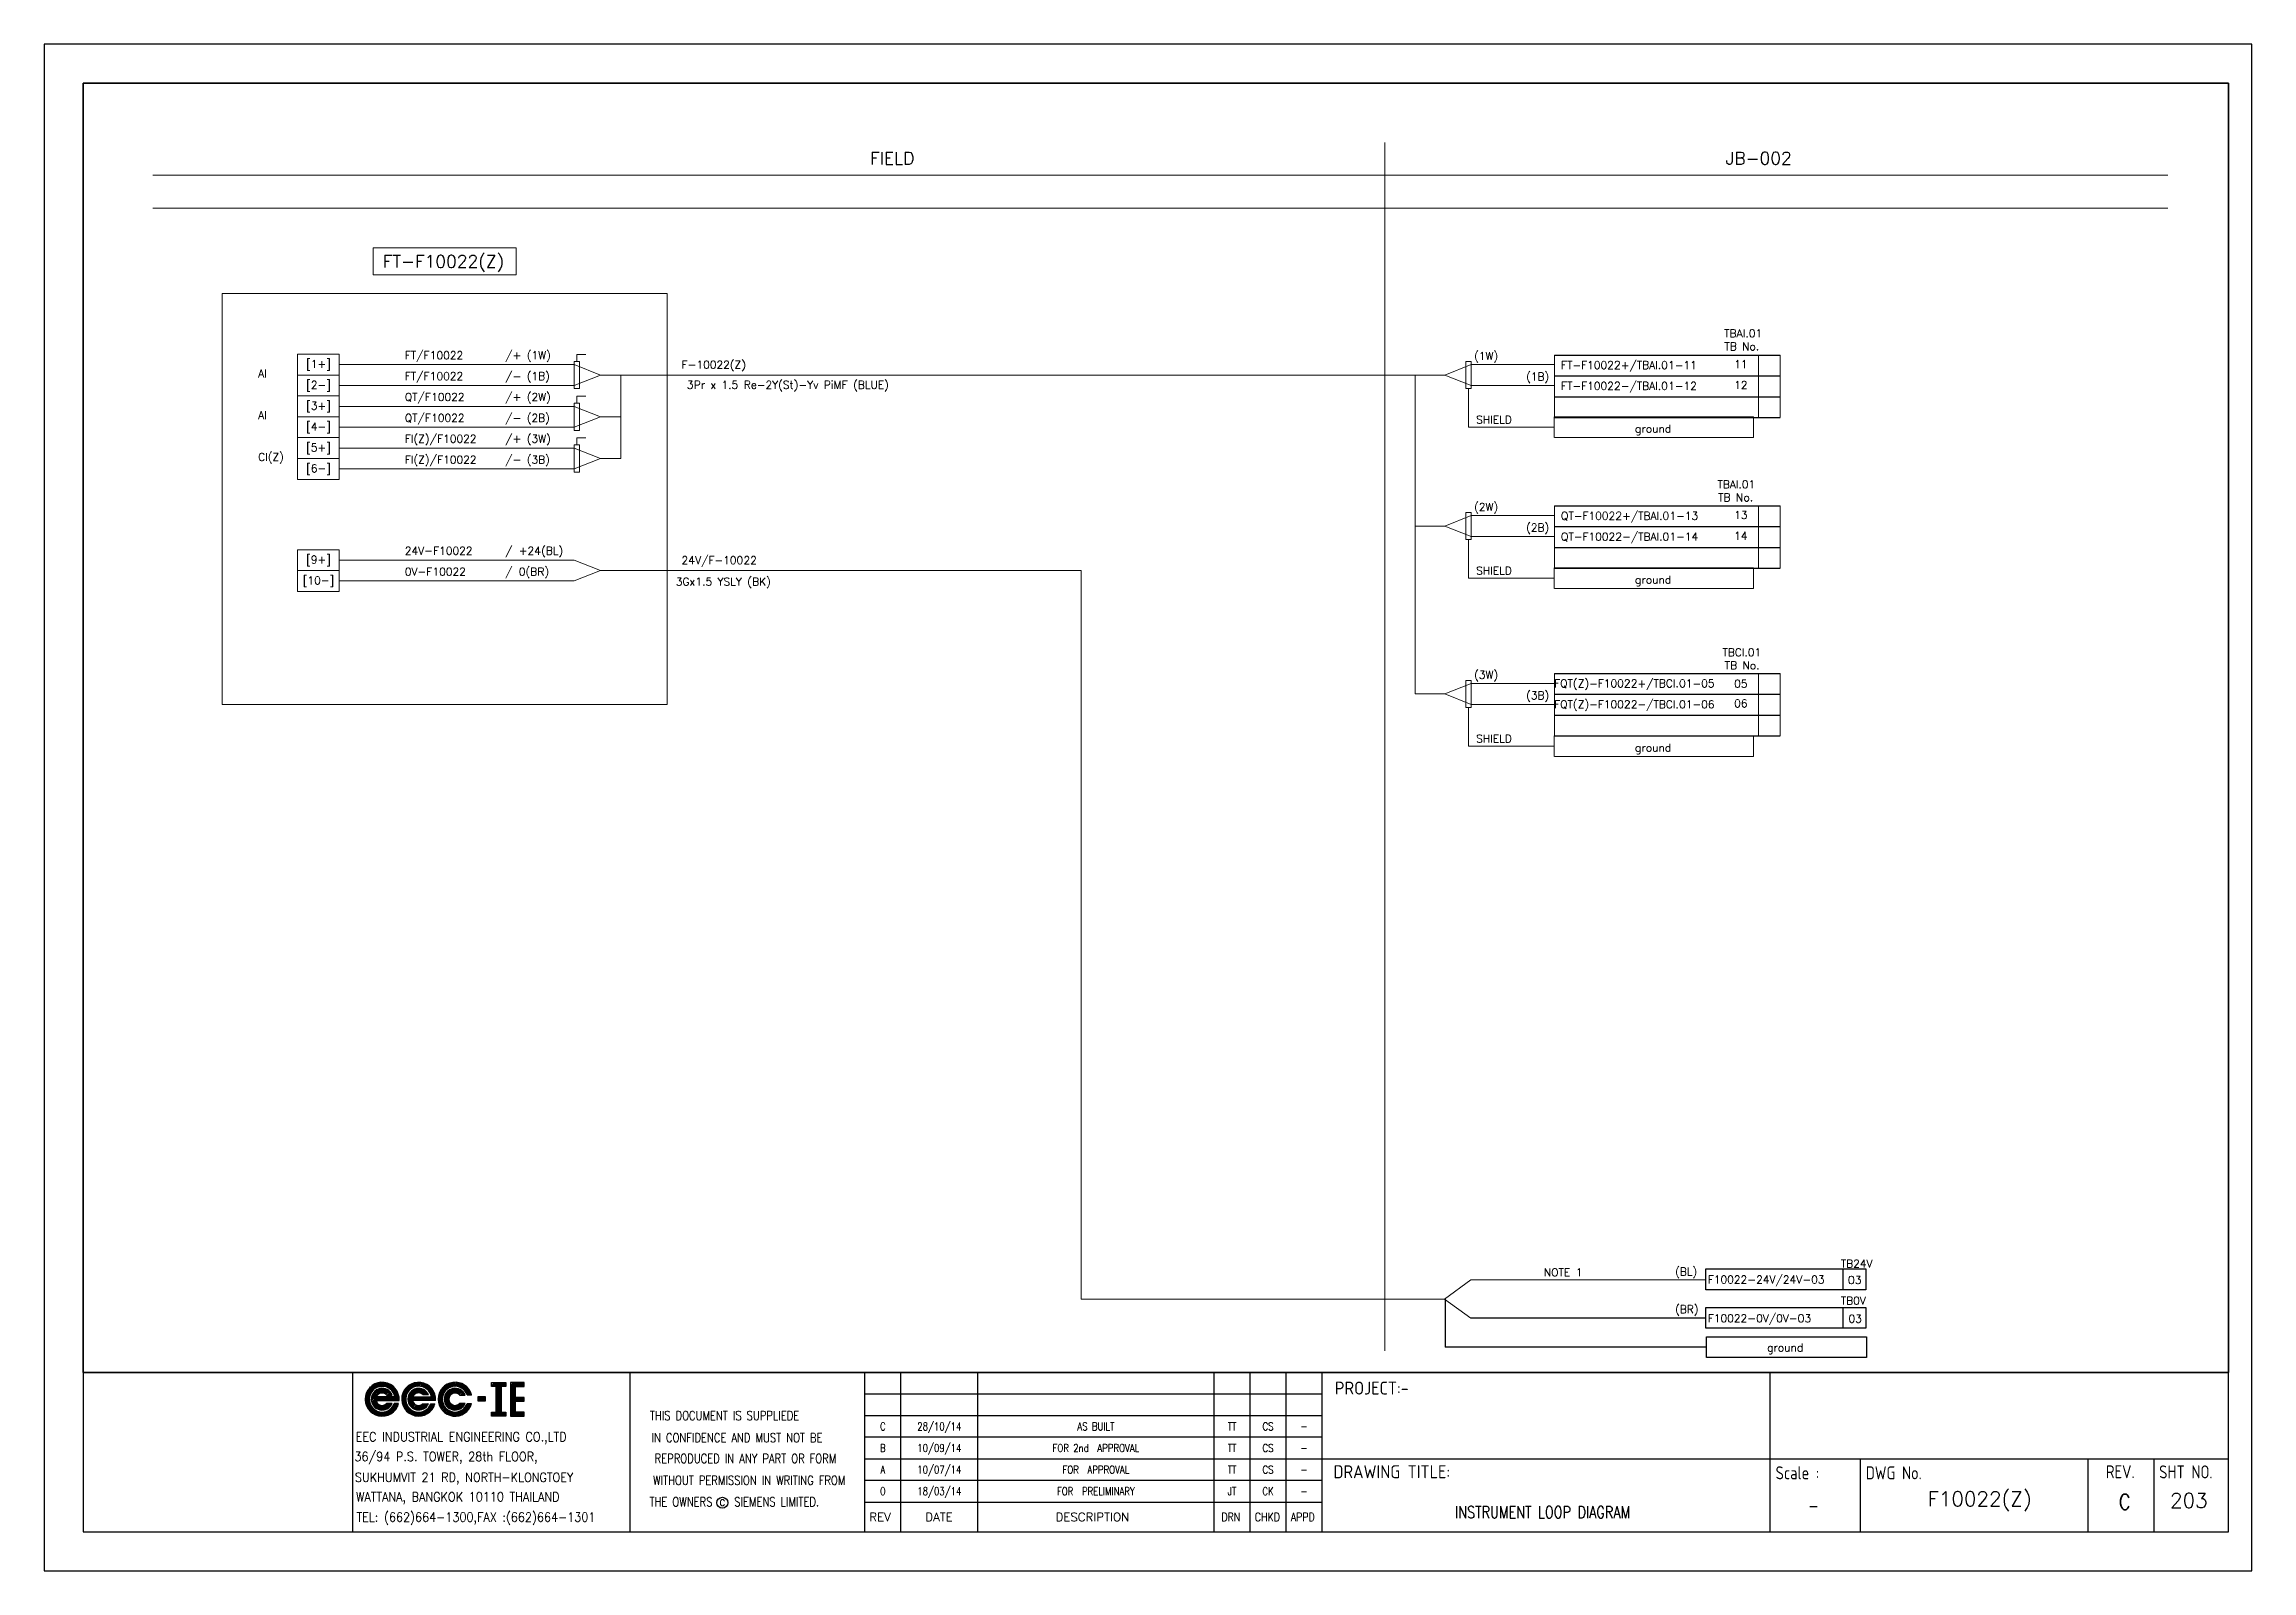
# Model space of a CAD drawing. Header units: millimetres. Extents: x -14942 to 24072, y -50285 to 2207.
# Drawn here: x 1576.1 to 1999.1, y -3573.9 to -3281.4 of the extents above; entities that cross this region are included whole.
import ezdxf
from ezdxf.enums import TextEntityAlignment as Align

# ---------------------------------------------------------------- set-up
doc = ezdxf.new("R2010")
doc.units = ezdxf.units.MM
doc.header["$MEASUREMENT"] = 0
doc.layers.get('0').update_dxf_attribs({"linetype": 'CONTINUOUS'})
for name, color, linetype in [('52049_PAPER A4$0$Frame_A1', 253, 'CONTINUOUS'), ('BORDER', 3, 'CONTINUOUS'), ('INSTRU', 4, 'CONTINUOUS'), ('INSTRUMENT', 1, 'CONTINUOUS'), ('LINE', 3, 'CONTINUOUS'), ('TEXT', 2, 'CONTINUOUS')]:
    doc.layers.add(name, color=color, linetype=linetype)
doc.styles.add('52049_PAPER A4$0$ISO Proportional', font='isocp.shx')
doc.styles.add('52049_PAPER A4$0$ROMANS', font='isocp.shx')
doc.styles.add('52049_PAPER A4$0$Romans-title', font='romans.shx')
doc.styles.add('ROMANS', font='romans')

# ---------------------------------------------------------------- blocks, each defined once
blk = doc.blocks.new('52049_PAPER A4$0$eec-ie')
at = {"layer": '52049_PAPER A4$0$Frame_A1', "color": 0, "lineweight": -3}
for p, q in [((0, 0), (0.87, 0.87)), ((0, -0.08), (0.3, 0.22)), ((0, -0.16), (0.26, 0.1)), ((0, -0.23), (0.24, 0)), ((0.01, 0.09), (0.78, 0.86)), ((0.04, 0.2), (0.68, 0.83)), ((0.09, 0.32), (0.55, 0.78)), ((0.26, 0.57), (0.3, 0.62)), ((0.34, -0.12), (1, 0.53)), ((0.35, -0.04), (0.92, 0.53)), ((0.35, -0.19), (1.07, 0.52)), ((0.36, 0.05), (0.82, 0.51)), ((0.37, -0.26), (0.66, 0.04)), ((0.39, -0.32), (0.74, 0.04)), ((0.4, 0.17), (0.7, 0.47)), ((0.41, -0.37), (0.82, 0.04)), ((1.69, 0.04), (0.64, 0.04)), ((0.65, 0.57), (0.96, 0.88)), ((0.68, -0.17), (0.9, 0.04)), ((0.76, -0.17), (0.98, 0.04)), ((0.77, 0.62), (1.03, 0.88)), ((0.84, -0.17), (1.05, 0.04)), ((0.87, 0.64), (1.1, 0.87)), ((0.87, 0.25), (1.13, 0.51)), ((0.92, -0.17), (1.13, 0.04)), ((0.95, 0.64), (1.17, 0.86)), ((0.96, 0.26), (1.19, 0.49)), ((1, -0.17), (1.21, 0.04)), ((1.03, 0.64), (1.23, 0.84)), ((1.03, 0.25), (1.24, 0.46)), ((1.07, -0.17), (1.29, 0.04)), ((1.09, 0.24), (1.29, 0.44)), ((1.1, 0.63), (1.29, 0.82)), ((1.15, 0.21), (1.34, 0.4)), ((1.15, -0.17), (1.37, 0.04)), ((1.16, 0.62), (1.35, 0.8)), ((1.19, 0.18), (1.38, 0.37)), ((1.22, 0.6), (1.4, 0.78)), ((1.22, 0.15), (1.54, 0.15)), ((1.23, -0.17), (1.44, 0.04)), ((1.25, 0.15), (1.42, 0.33)), ((1.28, 0.57), (1.45, 0.75)), ((1.31, -0.17), (1.52, 0.04)), ((1.32, 0.15), (1.46, 0.29)), ((1.33, 0.55), (1.5, 0.72)), ((1.38, 0.52), (1.54, 0.69)), ((1.39, -0.17), (1.6, 0.04)), ((1.4, 0.15), (1.49, 0.24)), ((1.42, 0.49), (1.59, 0.65)), ((1.46, 0.45), (1.63, 0.62)), ((1.46, -0.17), (1.68, 0.04)), ((1.48, 0.15), (1.52, 0.19)), ((1.5, 0.41), (1.67, 0.58)), ((1.54, 0.37), (1.71, 0.54)), ((1.54, -0.17), (1.9, 0.18)), ((1.57, 0.33), (1.74, 0.49)), ((1.6, 0.28), (1.77, 0.45)), ((1.62, -0.17), (1.91, 0.12)), ((1.63, 0.23), (1.8, 0.4)), ((1.65, 0.17), (1.83, 0.35)), ((1.67, 0.11), (1.86, 0.3)), ((1.69, 0.05), (1.88, 0.24)), ((1.7, -0.17), (1.93, 0.06)), ((2.09, -0.09), (2.37, 0.19)), ((2.1, -0.01), (2.51, 0.41)), ((2.1, -0.17), (2.34, 0.08)), ((2.11, 0.08), (2.88, 0.86)), ((2.13, 0.18), (2.78, 0.83)), ((2.18, 0.31), (2.65, 0.78)), ((2.31, 0.52), (2.45, 0.65)), ((2.44, -0.05), (3.02, 0.52)), ((2.44, -0.13), (3.1, 0.52)), ((2.45, -0.2), (2.78, 0.13)), ((2.46, 0.04), (2.93, 0.51)), ((2.46, -0.26), (2.76, 0.04)), ((2.48, -0.32), (2.84, 0.04)), ((2.49, 0.15), (2.81, 0.47)), ((2.56, 0.45), (2.97, 0.87)), ((2.72, -0.17), (2.92, 0.04)), ((2.73, 0.04), (3.79, 0.04)), ((2.77, 0.59), (3.06, 0.87)), ((2.79, -0.17), (3, 0.04)), ((2.84, 0.19), (3.17, 0.51)), ((2.87, -0.17), (3.08, 0.04)), ((2.89, 0.63), (3.13, 0.87)), ((2.95, -0.17), (3.15, 0.04)), ((2.98, 0.64), (3.2, 0.86)), ((2.98, 0.26), (3.23, 0.5)), ((3.03, -0.17), (3.23, 0.04)), ((3.06, 0.65), (3.27, 0.85)), ((3.07, 0.26), (3.29, 0.48)), ((3.11, -0.17), (3.31, 0.04)), ((3.14, 0.64), (3.33, 0.83)), ((3.14, 0.25), (3.34, 0.46)), ((3.18, -0.17), (3.39, 0.04)), ((3.2, 0.24), (3.39, 0.43)), ((3.21, 0.63), (3.39, 0.81)), ((3.25, 0.21), (3.44, 0.4)), ((3.26, -0.17), (3.47, 0.04)), ((3.27, 0.62), (3.44, 0.79)), ((3.29, 0.18), (3.48, 0.36)), ((3.62, 0.16), (3.31, 0.16)), ((3.33, 0.6), (3.5, 0.77)), ((3.34, -0.17), (3.54, 0.04)), ((3.36, 0.16), (3.52, 0.32)), ((3.38, 0.57), (3.55, 0.74)), ((3.42, -0.17), (3.62, 0.04)), ((3.43, 0.55), (3.59, 0.71)), ((3.43, 0.16), (3.55, 0.28)), ((3.48, 0.52), (3.64, 0.68)), ((3.5, -0.17), (3.7, 0.04)), ((3.51, 0.16), (3.58, 0.23)), ((3.52, 0.48), (3.68, 0.64)), ((3.57, 0.45), (3.72, 0.61)), ((3.57, -0.17), (3.78, 0.04)), ((3.59, 0.16), (3.61, 0.18)), ((3.6, 0.41), (3.76, 0.57)), ((3.64, 0.37), (3.8, 0.53)), ((3.65, -0.17), (3.99, 0.17)), ((3.67, 0.32), (3.83, 0.48)), ((3.7, 0.27), (3.87, 0.44)), ((3.73, 0.22), (3.9, 0.39)), ((3.73, -0.17), (4, 0.11)), ((3.75, 0.17), (3.92, 0.34)), ((3.77, 0.11), (3.95, 0.28)), ((3.79, 0.05), (3.97, 0.23)), ((3.81, -0.17), (4.02, 0.04)), ((4.18, -0.03), (4.57, 0.36)), ((4.18, -0.11), (4.47, 0.18)), ((4.18, -0.18), (4.43, 0.07)), ((4.19, 0.06), (5, 0.86)), ((4.21, 0.16), (4.9, 0.84)), ((4.25, 0.28), (4.78, 0.8)), ((4.34, 0.45), (4.61, 0.71)), ((4.53, -0.15), (5.2, 0.53)), ((4.53, -0.07), (5.13, 0.53)), ((4.54, 0.02), (5.04, 0.52)), ((4.54, -0.22), (4.86, 0.1)), ((4.57, 0.12), (4.93, 0.49)), ((4.69, 0.48), (5.08, 0.87)), ((4.69, 0.32), (4.73, 0.37)), ((4.88, 0.59), (5.16, 0.88)), ((4.96, 0.2), (5.27, 0.52)), ((4.99, 0.63), (5.24, 0.87)), ((5.08, 0.64), (5.31, 0.86)), ((5.09, 0.25), (5.33, 0.5)), ((5.16, 0.64), (5.37, 0.85)), ((5.17, 0.26), (5.39, 0.48)), ((5.24, 0.64), (5.43, 0.83)), ((5.24, 0.25), (5.44, 0.46)), ((5.3, 0.63), (5.49, 0.82)), ((5.3, 0.23), (5.49, 0.43)), ((5.35, 0.2), (5.54, 0.39)), ((5.37, 0.61), (5.55, 0.79)), ((5.39, 0.17), (5.58, 0.36)), ((5.4, 0.15), (5.72, 0.15)), ((5.42, 0.59), (5.6, 0.77)), ((5.46, 0.15), (5.62, 0.32)), ((5.48, 0.57), (5.65, 0.74)), ((5.53, 0.54), (5.7, 0.71)), ((5.53, 0.15), (5.65, 0.27)), ((5.58, 0.51), (5.74, 0.68)), ((5.61, 0.15), (5.68, 0.23)), ((5.62, 0.47), (5.79, 0.64)), ((5.66, 0.44), (5.83, 0.6)), ((5.69, 0.15), (5.71, 0.18)), ((5.7, 0.4), (5.87, 0.56)), ((5.73, 0.36), (5.9, 0.52)), ((5.77, 0.31), (5.94, 0.48)), ((5.8, 0.26), (5.97, 0.43)), ((5.82, 0.21), (6, 0.38)), ((5.85, 0.15), (6.02, 0.33)), ((6.09, 0.15), (5.85, 0.15)), ((5.92, 0.15), (6.05, 0.28)), ((6, 0.15), (6.07, 0.22)), ((6.08, 0.15), (6.09, 0.16)), ((6.9, 0.04), (6.46, 0.04)), ((6.46, 0.04), (6.46, -0.18)), ((6.46, -0.01), (6.51, 0.04)), ((6.46, -0.09), (6.59, 0.04)), ((6.46, -0.17), (6.66, 0.04)), ((6.52, -0.18), (6.74, 0.04)), ((6.6, -0.18), (6.82, 0.04)), ((6.68, -0.18), (6.9, 0.04)), ((6.9, -0.18), (6.9, 0.04)), ((7.23, 0.68), (7.41, 0.86)), ((7.27, 0.64), (7.49, 0.86)), ((7.35, 0.64), (7.57, 0.86)), ((7.43, 0.64), (7.65, 0.86)), ((7.5, 0.64), (7.72, 0.86)), ((7.51, 0.57), (7.8, 0.86)), ((7.51, 0.49), (7.88, 0.86)), ((7.51, 0.41), (7.96, 0.86)), ((7.51, 0.34), (7.78, 0.61)), ((7.51, 0.26), (7.78, 0.53)), ((7.51, 0.18), (7.78, 0.45)), ((7.51, 0.1), (7.78, 0.38)), ((7.51, 0.02), (7.78, 0.3)), ((7.51, -0.05), (7.78, 0.22)), ((7.51, -0.13), (7.78, 0.14)), ((7.51, -0.21), (7.78, 0.07)), ((7.82, 0.64), (8.04, 0.86)), ((7.89, 0.64), (8.06, 0.81)), ((7.97, 0.64), (8.06, 0.73)), ((8.05, 0.64), (8.06, 0.65)), ((8.33, 0.46), (8.74, 0.86)), ((8.33, 0.54), (8.66, 0.86)), ((8.33, 0.38), (8.82, 0.86)), ((8.33, 0.69), (8.5, 0.86)), ((8.33, 0.62), (8.58, 0.86)), ((8.33, 0.3), (8.61, 0.58)), ((8.33, 0.23), (8.61, 0.5)), ((8.33, 0.15), (8.61, 0.42)), ((8.33, 0.07), (8.61, 0.35)), ((8.33, -0.01), (8.61, 0.27)), ((8.33, -0.09), (8.61, 0.19)), ((8.33, -0.16), (8.61, 0.11)), ((8.33, -0.24), (8.61, 0.03)), ((8.33, -0.4), (8.74, 0.01)), ((8.33, -0.32), (8.66, 0.01)), ((8.33, -0.48), (8.82, 0.01)), ((8.67, 0.64), (8.89, 0.86)), ((8.68, -0.21), (8.9, 0.01)), ((8.75, 0.64), (8.97, 0.86)), ((8.75, -0.21), (8.97, 0.01)), ((8.83, 0.64), (9.05, 0.86)), ((8.83, -0.21), (9.05, 0.01)), ((8.91, 0.64), (9.11, 0.84)), ((8.99, 0.64), (9.11, 0.76)), ((9.06, 0.64), (9.11, 0.69)), ((0.02, -0.3), (0.23, -0.08)), ((0.03, -0.36), (0.23, -0.16)), ((0.05, -0.42), (0.24, -0.23)), ((0.07, -0.47), (0.26, -0.29)), ((0.1, -0.53), (0.27, -0.35)), ((0.12, -0.58), (0.3, -0.4)), ((0.15, -0.63), (0.32, -0.46)), ((0.19, -0.67), (0.35, -0.5)), ((0.22, -0.72), (0.39, -0.55)), ((0.26, -0.76), (0.42, -0.59)), ((0.3, -0.8), (0.46, -0.63)), ((0.34, -0.83), (0.5, -0.67)), ((0.38, -0.87), (0.55, -0.7)), ((0.42, -0.9), (0.59, -0.73)), ((0.44, -0.42), (0.64, -0.22)), ((0.47, -0.47), (0.66, -0.27)), ((0.47, -0.93), (0.65, -0.76)), ((0.5, -0.51), (0.69, -0.32)), ((0.52, -0.96), (0.7, -0.78)), ((0.54, -0.55), (0.73, -0.36)), ((0.58, -0.59), (0.78, -0.39)), ((0.58, -0.98), (0.76, -0.8)), ((0.62, -0.17), (1.94, -0.17)), ((0.63, -0.62), (0.83, -0.42)), ((0.63, -1.01), (0.82, -0.82)), ((0.68, -0.65), (0.89, -0.44)), ((0.69, -1.03), (0.89, -0.83)), ((0.73, -0.67), (0.96, -0.45)), ((0.75, -1.04), (0.96, -0.83)), ((0.79, -0.69), (1.04, -0.44)), ((0.82, -1.05), (1.04, -0.83)), ((0.85, -0.71), (1.19, -0.37)), ((0.89, -1.06), (1.14, -0.81)), ((0.92, -0.72), (1.29, -0.34)), ((0.96, -1.07), (1.25, -0.77)), ((1, -0.72), (1.37, -0.34)), ((1.04, -1.06), (1.76, -0.34)), ((1.09, -0.71), (1.45, -0.34)), ((1.13, -1.05), (1.84, -0.34)), ((1.2, -0.67), (1.53, -0.34)), ((1.54, -0.34), (1.22, -0.34)), ((1.23, -1.03), (1.9, -0.36)), ((1.35, -0.99), (1.86, -0.48)), ((1.53, -0.88), (1.76, -0.66)), ((1.65, -0.38), (1.68, -0.34)), ((1.91, -0.34), (1.66, -0.34)), ((1.78, -0.17), (1.94, -0.01)), ((1.85, -0.17), (1.94, -0.09)), ((1.93, -0.17), (1.94, -0.17)), ((2.1, -0.24), (2.32, -0.02)), ((2.11, -0.3), (2.32, -0.1)), ((2.13, -0.36), (2.32, -0.17)), ((2.15, -0.42), (2.33, -0.24)), ((2.17, -0.48), (2.35, -0.3)), ((2.2, -0.53), (2.37, -0.36)), ((2.22, -0.58), (2.39, -0.42)), ((2.25, -0.63), (2.42, -0.47)), ((2.29, -0.68), (2.45, -0.51)), ((2.32, -0.72), (2.48, -0.56)), ((2.36, -0.76), (2.52, -0.6)), ((2.4, -0.8), (2.56, -0.64)), ((2.44, -0.84), (2.6, -0.68)), ((2.48, -0.87), (2.64, -0.71)), ((2.51, -0.38), (2.71, -0.17)), ((2.53, -0.9), (2.69, -0.74)), ((2.54, -0.43), (2.73, -0.23)), ((2.57, -0.47), (2.76, -0.28)), ((2.58, -0.93), (2.74, -0.77)), ((2.6, -0.51), (2.79, -0.33)), ((2.63, -0.96), (2.8, -0.79)), ((2.64, -0.55), (2.83, -0.37)), ((2.68, -0.98), (2.86, -0.81)), ((2.69, -0.59), (2.87, -0.4)), ((4.02, -0.17), (2.71, -0.17)), ((2.73, -0.62), (2.93, -0.43)), ((2.74, -1.01), (2.92, -0.82)), ((2.78, -0.65), (2.99, -0.44)), ((2.8, -1.02), (2.99, -0.83)), ((2.84, -0.67), (3.06, -0.45)), ((2.86, -1.04), (3.06, -0.84)), ((2.9, -0.69), (3.14, -0.44)), ((2.92, -1.05), (3.14, -0.83)), ((2.96, -0.7), (3.32, -0.35)), ((2.99, -1.06), (3.24, -0.81)), ((3.03, -0.71), (3.39, -0.35)), ((3.07, -1.06), (3.36, -0.77)), ((3.11, -0.71), (3.47, -0.35)), ((3.15, -1.06), (3.86, -0.35)), ((3.2, -0.7), (3.55, -0.35)), ((3.24, -1.04), (3.94, -0.35)), ((3.31, -0.35), (3.62, -0.35)), ((3.32, -0.65), (3.62, -0.36)), ((3.35, -1.02), (3.98, -0.38)), ((3.48, -0.97), (3.93, -0.51)), ((3.74, -0.39), (3.78, -0.35)), ((3.76, -0.35), (3.99, -0.35)), ((3.89, -0.17), (4.02, -0.03)), ((3.96, -0.17), (4.03, -0.11)), ((4.19, -0.25), (4.42, -0.03)), ((4.21, -0.32), (4.41, -0.11)), ((4.22, -0.38), (4.42, -0.18)), ((4.24, -0.44), (4.43, -0.25)), ((4.26, -0.49), (4.45, -0.31)), ((4.29, -0.54), (4.47, -0.37)), ((4.32, -0.59), (4.49, -0.42)), ((4.35, -0.64), (4.52, -0.47)), ((4.38, -0.69), (4.55, -0.52)), ((4.42, -0.73), (4.58, -0.56)), ((4.45, -0.77), (4.62, -0.6)), ((4.49, -0.81), (4.66, -0.64)), ((4.53, -0.84), (4.7, -0.68)), ((4.56, -0.28), (4.8, -0.03)), ((4.58, -0.33), (4.8, -0.11)), ((4.58, -0.88), (4.75, -0.71)), ((4.6, -0.39), (4.81, -0.18)), ((4.62, -0.91), (4.8, -0.74)), ((4.63, -0.44), (4.83, -0.24)), ((4.66, -0.48), (4.86, -0.29)), ((4.67, -0.94), (4.85, -0.77)), ((4.7, -0.52), (4.89, -0.33)), ((4.72, -0.97), (4.9, -0.79)), ((4.74, -0.56), (4.93, -0.37)), ((4.78, -0.6), (4.98, -0.4)), ((4.78, -0.99), (4.96, -0.81)), ((4.83, -0.63), (5.03, -0.43)), ((4.83, -1.01), (5.03, -0.82)), ((4.88, -0.66), (5.09, -0.44)), ((4.89, -1.03), (5.1, -0.83)), ((4.93, -0.68), (5.17, -0.45)), ((4.96, -1.05), (5.17, -0.83)), ((4.99, -0.7), (5.26, -0.43)), ((5.02, -1.06), (5.26, -0.82)), ((5.06, -0.71), (5.43, -0.34)), ((5.09, -1.06), (5.36, -0.8)), ((5.13, -0.72), (5.5, -0.34)), ((5.17, -1.07), (5.49, -0.75)), ((5.21, -0.71), (5.58, -0.34)), ((5.25, -1.06), (5.97, -0.34)), ((5.3, -0.7), (5.66, -0.34)), ((5.35, -1.05), (6.05, -0.34)), ((5.72, -0.34), (5.4, -0.34)), ((5.43, -0.65), (5.71, -0.37)), ((5.45, -1.02), (6.07, -0.4)), ((5.58, -0.96), (6.02, -0.53)), ((5.81, -0.43), (5.89, -0.34)), ((5.85, -0.34), (6.09, -0.34)), ((6.46, -0.18), (6.9, -0.18)), ((6.75, -0.18), (6.9, -0.04)), ((6.83, -0.18), (6.9, -0.12)), ((7.23, -0.95), (7.34, -0.84)), ((7.23, -0.88), (7.26, -0.84)), ((7.23, -1.03), (7.42, -0.84)), ((7.28, -1.07), (7.5, -0.84)), ((7.35, -1.07), (7.78, -0.64)), ((7.43, -1.07), (7.78, -0.71)), ((7.51, -0.29), (7.78, -0.01)), ((7.51, -0.37), (7.78, -0.09)), ((7.51, -0.44), (7.78, -0.17)), ((7.51, -0.52), (7.78, -0.25)), ((7.51, -0.6), (7.78, -0.32)), ((7.51, -0.68), (7.78, -0.4)), ((7.51, -0.76), (7.78, -0.48)), ((7.51, -0.83), (7.78, -0.56)), ((7.51, -1.07), (7.78, -0.79)), ((7.59, -1.07), (7.81, -0.84)), ((7.67, -1.07), (7.89, -0.84)), ((7.74, -1.07), (7.96, -0.84)), ((7.82, -1.07), (8.04, -0.84)), ((7.9, -1.07), (8.06, -0.91)), ((7.98, -1.07), (8.06, -0.98)), ((8.06, -1.07), (8.06, -1.06)), ((8.33, -0.55), (8.61, -0.28)), ((8.33, -0.63), (8.61, -0.36)), ((8.33, -0.71), (8.61, -0.43)), ((8.33, -0.79), (8.61, -0.51)), ((8.33, -0.86), (8.61, -0.59)), ((8.33, -0.94), (8.61, -0.67)), ((8.33, -1.02), (8.61, -0.75)), ((8.37, -1.07), (8.61, -0.82)), ((8.45, -1.07), (8.67, -0.84)), ((8.52, -1.07), (8.74, -0.84)), ((8.6, -1.07), (8.82, -0.84)), ((8.68, -1.07), (8.9, -0.84)), ((8.76, -1.07), (8.98, -0.84)), ((8.84, -1.07), (9.06, -0.84)), ((8.91, -0.21), (9.11, -0.02)), ((8.91, -1.07), (9.11, -0.87)), ((8.99, -0.21), (9.11, -0.09)), ((8.99, -1.07), (9.11, -0.95)), ((9.07, -0.21), (9.11, -0.17)), ((9.07, -1.07), (9.11, -1.03))]:
    blk.add_line(p, q, dxfattribs=at)
for points in [[(7.23, 0.86), (8.06, 0.86), (8.06, 0.64), (7.78, 0.64), (7.78, -0.84), (8.06, -0.84), (8.06, -1.07), (7.23, -1.07), (7.23, -0.84), (7.51, -0.84), (7.51, 0.64), (7.23, 0.64)], [(8.61, 0.01), (8.61, 0.64), (9.11, 0.64), (9.11, 0.86), (8.33, 0.86), (8.33, -1.07), (9.11, -1.07), (9.11, -0.84), (8.61, -0.84), (8.61, -0.21), (9.11, -0.21), (9.11, 0.01)]]:
    blk.add_lwpolyline(points, close=True, dxfattribs=at)
for centre, radius, start, end in [((0.97, -0.09), 0.972, 355.3439, 345.1466), ((0.97, -0.09), 0.737, 10.5243, 340.256), ((0.97, -0.09), 0.623, 23.5697, 336.4303), ((0.97, -0.09), 0.354, 44.7876, 157.6107), ((3.06, -0.09), 0.967, 355.6074, 344.7747), ((3.06, -0.09), 0.742, 10.0766, 339.9937), ((3.06, -0.09), 0.618, 24.2545, 335.7455), ((3.06, -0.09), 0.358, 45.1096, 158.7579), ((5.15, -0.09), 0.972, 14.8534, 345.1466), ((5.15, -0.09), 0.737, 19.744, 340.256), ((5.15, -0.09), 0.623, 23.5697, 336.4303), ((5.15, -0.09), 0.354, 44.7876, 315.2124), ((0.97, -0.09), 0.354, 192.8901, 315.2124), ((3.06, -0.09), 0.358, 191.9242, 314.8904)]:
    blk.add_arc(centre, radius, start, end, dxfattribs=at)
blk = doc.blocks.new('52049_PAPER A4$0$eec logo')
at = {"color": 7, "xscale": 2.786697286423482, "yscale": 2.786697286423482, "zscale": 2.786697286423482}
blk.add_blockref('52049_PAPER A4$0$eec-ie', (50.01, 25.95), dxfattribs=at)
blk = doc.blocks.new('A$C089E5181')
at = {"color": 3}
for p, q in [((-415.5, 38.01), (-4.5, 38.01)), ((-363.94, 38.01), (-363.94, 7.5)), ((-310.77, 38.01), (-310.77, 7.5)), ((-265.75, 7.5), (-265.75, 38.01)), ((-258.85, 7.5), (-258.85, 38.01)), ((-244.11, 7.5), (-244.11, 38.01)), ((-198.84, 7.5), (-198.84, 38.01)), ((-191.95, 7.5), (-191.95, 38.01)), ((-185.05, 7.5), (-185.05, 38.01)), ((-178.16, 38.01), (-178.16, 7.5)), ((-92.38, 38.01), (-92.38, 7.5)), ((-178.16, 21.46), (-4.5, 21.46)), ((-75.06, 21.46), (-75.06, 7.5)), ((-31.4, 21.46), (-31.4, 7.5)), ((-18.75, 21.46), (-18.75, 7.5)), ((-265.75, 13.19), (-178.16, 13.19))]:
    blk.add_line(p, q, dxfattribs=at)
at = {"color": 1}
for p, q in [((-178.16, 33.87), (-265.75, 33.87)), ((-265.75, 29.74), (-178.16, 29.74)), ((-178.16, 25.6), (-265.75, 25.6)), ((-265.75, 21.46), (-178.16, 21.46)), ((-178.16, 17.33), (-265.75, 17.33))]:
    blk.add_line(p, q, dxfattribs=at)
at = {"color": 7}
for p, q in [((-4.5, 38.01), (-96.38, 38.01)), ((-92.38, 38.01), (-92.38, 19.85))]:
    blk.add_line(p, q, dxfattribs=at)
blk.add_lwpolyline([(0, 0), (0, 292.5), (-423, 292.5), (-423, 0)], close=True, dxfattribs=at)
blk.add_lwpolyline([(-415.5, 285), (-4.5, 285), (-4.5, 38.01), (-415.5, 38.01)], close=True)
at = {"color": 3}
blk.add_lwpolyline([(-4.5, 7.5), (-4.5, 285), (-415.5, 285), (-415.5, 7.5)], close=True, dxfattribs=at)
at = {"color": 2}
blk.add_circle((-293.05, 13.05), 1.05, dxfattribs=at)
at = {"color": 3, "xscale": 1.200000000000001, "yscale": 1.200000000000001, "zscale": 1.200000000000001}
blk.add_blockref('52049_PAPER A4$0$eec logo', (-421.49, 2.05), dxfattribs=at)
at = {"color": 2, "style": '52049_PAPER A4$0$ISO Proportional'}
for s, height, p in [('PROJECT:-', 2.482, (-168.61, 35.02)), ('DRAWING TITLE:', 2.4821, (-164.78, 18.99))]:
    blk.add_text(s, height=height, dxfattribs=at).set_placement(p, align=Align.MIDDLE_CENTER)
at = {"color": 2, "style": '52049_PAPER A4$0$Romans-title', "width": 0.8}
for s, p in [('THIS DOCUMENT IS SUPPLIEDE', (-292.63, 29.75)), ('IN CONFIDENCE AND MUST NOT BE', (-290.24, 25.51)), (' REPRODUCED IN ANY PART OR FORM', (-289.1, 21.53)), (' WITHOUT PERMISSION IN WRITING FROM ', (-287.9, 17.35)), ('THE OWNERS   SIEMENS LIMITED. ', (-290.28, 13.22))]:
    blk.add_text(s, height=1.75, dxfattribs=at).set_placement(p, align=Align.MIDDLE)
at = {"color": 2, "style": '52049_PAPER A4$0$Romans-title'}
for s, height, width, p in [('EEC INDUSTRIAL ENGINEERING CO.,LTD', 1.75, 0.9, (-363.31, 24.81)), ('36/94 P.S. TOWER, 28th FLOOR,', 1.75, 0.9, (-363.55, 21.03, -1.75)), ('SUKHUMVIT 21 RD, NORTH-KLONGTOEY', 1.75, 0.9, (-363.45, 17.05, -1.75)), ('WATTANA, BANGKOK 10110 THAILAND ', 1.75, 0.9, (-363.25, 13.31, -1.75)), ('TEL: (662)664-1300,FAX :(662)664-1301', 1.75, 0.9, (-363.14, 9.42, -1.75)), ('DRN', 1.655, 0.8, (-197.44, 9.49)), ('CHKD', 1.655, 0.8, (-191.03, 9.49)), ('APPD', 1.655, 0.8, (-184.14, 9.49))]:
    blk.add_text(s, height=height, dxfattribs=dict(at, width=width)).set_placement(p)
at = {"color": 2}
for s, height, style, width, p in [('C', 1.5, '52049_PAPER A4$0$Romans-title', 0.8, (-262.3, 27.67)), ('28/10/14', 1.5, '52049_PAPER A4$0$Romans-title', 0.8, (-251.48, 27.67)), ('AS BUILT', 1.5, '52049_PAPER A4$0$Romans-title', 0.8, (-221.48, 27.67)), ('TT', 1.5, '52049_PAPER A4$0$Romans-title', 0.8, (-195.39, 27.67)), ('CS', 1.5, '52049_PAPER A4$0$Romans-title', 0.8, (-188.5, 27.67)), ('-', 1.5, '52049_PAPER A4$0$Romans-title', 0.8, (-181.6, 27.67)), ('B', 1.5, '52049_PAPER A4$0$Romans-title', 0.8, (-262.3, 23.53)), ('10/09/14', 1.5, '52049_PAPER A4$0$Romans-title', 0.8, (-251.48, 23.53)), ('FOR 2nd  APPROVAL', 1.5, '52049_PAPER A4$0$Romans-title', 0.8, (-221.48, 23.53)), ('TT', 1.5, '52049_PAPER A4$0$Romans-title', 0.8, (-195.39, 23.53)), ('CS', 1.5, '52049_PAPER A4$0$Romans-title', 0.8, (-188.5, 23.53)), ('-', 1.5, '52049_PAPER A4$0$Romans-title', 0.8, (-181.6, 23.53)), ('A', 1.5, '52049_PAPER A4$0$Romans-title', 0.8, (-262.3, 19.39)), ('10/07/14', 1.5, '52049_PAPER A4$0$Romans-title', 0.8, (-251.48, 19.39)), ('FOR  APPROVAL', 1.5, '52049_PAPER A4$0$Romans-title', 0.8, (-221.48, 19.39)), ('TT', 1.5, '52049_PAPER A4$0$Romans-title', 0.8, (-195.39, 19.39)), ('CS', 1.5, '52049_PAPER A4$0$Romans-title', 0.8, (-188.5, 19.39)), ('-', 1.5, '52049_PAPER A4$0$Romans-title', 0.8, (-181.6, 19.39)), ('Scale :', 2.482, '52049_PAPER A4$0$ROMANS', 0.9, (-87.06, 18.78)), ('DWG No.', 2.482, '52049_PAPER A4$0$ROMANS', 0.9, (-68.61, 18.78)), ('REV.', 2.482, '52049_PAPER A4$0$ROMANS', 0.9, (-25.21, 18.99)), ('SHT NO.', 2.482, '52049_PAPER A4$0$ROMANS', 0.9, (-12.64, 18.96)), ('0', 1.5, '52049_PAPER A4$0$Romans-title', 0.8, (-262.3, 15.26)), ('18/03/14', 1.5, '52049_PAPER A4$0$Romans-title', 0.8, (-251.48, 15.26)), ('FOR  PRELIMINARY', 1.5, '52049_PAPER A4$0$Romans-title', 0.8, (-221.48, 15.26)), ('JT', 1.5, '52049_PAPER A4$0$Romans-title', 0.8, (-195.39, 15.26)), ('CK', 1.5, '52049_PAPER A4$0$Romans-title', 0.8, (-188.5, 15.26)), ('-', 1.5, '52049_PAPER A4$0$Romans-title', 0.8, (-181.6, 15.26)), ('C', 3, '52049_PAPER A4$0$Romans-title', 0.8, (-24.36, 13.21)), ('-', 2.25, '52049_PAPER A4$0$Romans-title', 0.8, (-84, 12.48))]:
    blk.add_text(s, height=height, dxfattribs=dict(at, style=style, width=width)).set_placement(p, align=Align.MIDDLE_CENTER)
at = {"color": 2, "style": '52049_PAPER A4$0$Romans-title'}
blk.add_text('C', height=1.19, dxfattribs=at).set_placement((-293.05, 13.05), align=Align.MIDDLE)
for s, height, p in [('REV', 1.655, (-264.9, 9.49)), ('DATE', 1.655, (-254.17, 9.49)), ('DESCRIPTION', 1.6548, (-229.2, 9.49))]:
    blk.add_text(s, height=height, dxfattribs=at).set_placement(p)
at = {"layer": 'TEXT', "style": 'ROMANS', "width": 0.8}
blk.add_text('INSTRUMENT LOOP DIAGRAM ', height=2.25, dxfattribs=at).set_placement((-135.27, 11.24), align=Align.MIDDLE_CENTER)
blk = doc.blocks.new('Box')
at = {"layer": 'INSTRU', "color": 7, "lineweight": 13}
for p, q in [((660.48, -1853.29), (660.48, -1865.26)), ((699.59, -1853.29), (699.59, -1865.26)), ((703.72, -1853.29), (703.72, -1865.26))]:
    blk.add_line(p, q, dxfattribs=at)
at = {"layer": 'INSTRUMENT', "color": 7}
for p, q in [((660.48, -1853.29), (703.72, -1853.29)), ((660.48, -1857.28), (703.72, -1857.28)), ((660.48, -1861.27), (703.72, -1861.27)), ((660.48, -1865.26), (703.72, -1865.26))]:
    blk.add_line(p, q, dxfattribs=at)
blk = doc.blocks.new('AA')
at = {"layer": 'INSTRU', "color": 7, "lineweight": 13}
for p, q in [((660.4, -1836.06), (674.52, -1836.06)), ((660.4, -1836.06), (660.4, -1840.06)), ((667.71, -1836.06), (698.6, -1836.06)), ((698.6, -1836.06), (698.6, -1840.06)), ((660.41, -1840.06), (698.6, -1840.06))]:
    blk.add_line(p, q, dxfattribs=at)
at = {"layer": 'TEXT', "color": 7, "lineweight": 13, "style": 'ROMANS'}
blk.add_text('ground', height=1.5, dxfattribs=at).set_placement((675.86, -1839.1))
blk = doc.blocks.new('OO')
at = {"layer": 'INSTRUMENT', "color": 7}
blk.add_line((715.86, -2010.2), (715.86, -2014.19), dxfattribs=at)
blk.add_lwpolyline([(689.59, -2010.2), (720.26, -2010.2), (720.26, -2014.19), (689.59, -2014.19)], close=True, dxfattribs=at)
blk = doc.blocks.new('444')
at = {"layer": 'INSTRUMENT', "color": 7}
blk.add_lwpolyline([(850.71, -1511.74), (881.38, -1511.74), (881.38, -1515.73), (850.71, -1515.73)], close=True, dxfattribs=at)
at = {"layer": 'TEXT', "color": 7, "lineweight": 13, "style": 'ROMANS'}
blk.add_text('ground', height=1.5, dxfattribs=at).set_placement((862.34, -1514.57))

msp = doc.modelspace()

# ---------------------------------------------------------------- linework, layer by layer
at = {"layer": 'BORDER', "color": 7, "lineweight": 13, "ltscale": 2.5}
msp.add_line((1832.99, -3300.25), (1832.99, -3531.79), dxfattribs=at)
at = {"layer": 'BORDER', "color": 7, "lineweight": 13}
for p, q in [((1596.96, -3306.55), (1982.99, -3306.55)), ((1596.96, -3312.85), (1982.99, -3312.85))]:
    msp.add_line(p, q, dxfattribs=at)
at = {"layer": 'INSTRU', "color": 7, "lineweight": 13}
for p, q in [((1624.66, -3340.81), (1632.66, -3340.81)), ((1624.66, -3340.81), (1624.66, -3344.81)), ((1632.66, -3340.81), (1632.66, -3344.81)), ((1624.66, -3344.81), (1632.66, -3344.81)), ((1624.66, -3344.81), (1624.66, -3348.81)), ((1632.66, -3344.81), (1632.66, -3348.81)), ((1624.66, -3348.81), (1632.66, -3348.81)), ((1624.66, -3348.81), (1624.66, -3352.81)), ((1624.66, -3348.81), (1632.66, -3348.81)), ((1632.66, -3348.81), (1632.66, -3352.81)), ((1624.66, -3352.81), (1632.66, -3352.81)), ((1624.66, -3352.81), (1624.66, -3356.81)), ((1632.66, -3352.81), (1632.66, -3356.81)), ((1624.66, -3356.81), (1632.66, -3356.81)), ((1624.66, -3356.81), (1624.66, -3360.81)), ((1624.66, -3356.81), (1632.66, -3356.81)), ((1624.66, -3356.81), (1632.66, -3356.81)), ((1632.66, -3356.81), (1632.66, -3360.81)), ((1624.66, -3360.81), (1632.66, -3360.81)), ((1624.66, -3360.81), (1624.66, -3364.81)), ((1632.66, -3360.81), (1632.66, -3364.81)), ((1624.66, -3364.81), (1632.66, -3364.81)), ((1624.66, -3378.27), (1632.66, -3378.27)), ((1624.66, -3378.27), (1632.66, -3378.27)), ((1624.66, -3378.27), (1632.66, -3378.27)), ((1624.66, -3378.27), (1624.66, -3382.27)), ((1632.66, -3378.27), (1632.66, -3382.27)), ((1624.66, -3382.27), (1624.66, -3386.27)), ((1624.66, -3382.27), (1632.66, -3382.27)), ((1632.66, -3382.27), (1632.66, -3386.27)), ((1624.66, -3386.27), (1632.66, -3386.27))]:
    msp.add_line(p, q, dxfattribs=at)
at = {"layer": 'INSTRUMENT', "color": 7}
for p, q in [((1844.54, -3521.85), (1844.54, -3531.05)), ((1894.5, -3525.48), (1849.48, -3525.48)), ((1894.61, -3531.05), (1844.54, -3531.05))]:
    msp.add_line(p, q, dxfattribs=at)
at = {"layer": 'LINE', "color": 7, "lineweight": 13}
for p, q in [((1639.14, -3320.41), (1666.54, -3320.41)), ((1639.14, -3320.41), (1639.14, -3325.62)), ((1666.54, -3320.41), (1666.54, -3325.62)), ((1639.14, -3325.62), (1666.54, -3325.62)), ((1678.18, -3340.87), (1679.89, -3340.87)), ((1632.66, -3342.81), (1677.68, -3342.81)), ((1677.68, -3342.21), (1677.68, -3347.41)), ((1677.68, -3342.21), (1678.68, -3342.21)), ((1682.68, -3344.81), (1677.68, -3342.81)), ((1677.68, -3346.81), (1682.68, -3344.81)), ((1678.68, -3342.21), (1678.68, -3347.41)), ((1682.68, -3344.81), (1844.51, -3344.81)), ((1686.58, -3352.81), (1686.58, -3344.81)), ((1838.8, -3405.92), (1838.8, -3344.81)), ((1844.51, -3344.81), (1849.51, -3342.81)), ((1844.51, -3344.81), (1849.51, -3346.81)), ((1849.51, -3342.21), (1848.51, -3342.21)), ((1848.51, -3342.21), (1848.51, -3347.41)), ((1849.51, -3342.21), (1849.51, -3347.41)), ((1865.45, -3342.81), (1849.51, -3342.81)), ((1632.66, -3346.81), (1677.68, -3346.81)), ((1677.68, -3347.41), (1678.68, -3347.41)), ((1678.18, -3348.87), (1679.89, -3348.87)), ((1849.51, -3347.41), (1848.51, -3347.41)), ((1849.01, -3347.41), (1849.01, -3354.81)), ((1865.45, -3346.81), (1849.51, -3346.81)), ((1632.66, -3350.81), (1677.68, -3350.81)), ((1677.68, -3350.21), (1677.68, -3355.41)), ((1677.68, -3350.21), (1678.68, -3350.21)), ((1682.68, -3352.81), (1677.68, -3350.81)), ((1677.68, -3354.81), (1682.68, -3352.81)), ((1678.68, -3350.21), (1678.68, -3355.41)), ((1682.68, -3352.81), (1686.58, -3352.81)), ((1686.58, -3360.81), (1686.58, -3352.81)), ((1632.66, -3354.81), (1677.68, -3354.81)), ((1677.68, -3355.41), (1678.68, -3355.41)), ((1677.68, -3358.21), (1677.68, -3363.41)), ((1677.68, -3358.21), (1678.68, -3358.21)), ((1678.18, -3356.87), (1679.89, -3356.87)), ((1678.68, -3358.21), (1678.68, -3363.41)), ((1865.45, -3354.81), (1849.01, -3354.81)), ((1632.66, -3358.81), (1677.68, -3358.81)), ((1632.66, -3362.81), (1677.68, -3362.81)), ((1682.68, -3360.81), (1677.68, -3358.81)), ((1677.68, -3362.81), (1682.68, -3360.81)), ((1682.68, -3360.81), (1686.58, -3360.81)), ((1677.68, -3363.41), (1678.68, -3363.41)), ((1849.51, -3371.14), (1848.51, -3371.14)), ((1848.51, -3371.14), (1848.51, -3376.34)), ((1849.51, -3371.14), (1849.51, -3376.34)), ((1844.51, -3373.74), (1838.8, -3373.74)), ((1844.51, -3373.74), (1849.51, -3371.74)), ((1844.51, -3373.74), (1849.51, -3375.74)), ((1865.45, -3371.74), (1849.51, -3371.74)), ((1849.51, -3376.34), (1848.51, -3376.34)), ((1849.01, -3376.34), (1849.01, -3383.74)), ((1865.45, -3375.74), (1849.51, -3375.74)), ((1632.66, -3380.27), (1677.68, -3380.27)), ((1682.68, -3382.27), (1677.68, -3380.27)), ((1677.68, -3384.27), (1682.68, -3382.27)), ((1682.68, -3382.27), (1774.77, -3382.27)), ((1865.45, -3383.74), (1849.01, -3383.74)), ((1632.66, -3384.27), (1677.68, -3384.27)), ((1844.51, -3405.92), (1849.51, -3403.92)), ((1848.51, -3403.32), (1848.51, -3408.52)), ((1849.51, -3403.32), (1848.51, -3403.32)), ((1849.51, -3403.32), (1849.51, -3408.52)), ((1865.45, -3403.92), (1849.51, -3403.92)), ((1838.8, -3405.92), (1844.51, -3405.92)), ((1844.51, -3405.92), (1849.51, -3407.92)), ((1849.51, -3408.52), (1848.51, -3408.52)), ((1849.01, -3408.52), (1849.01, -3415.92)), ((1865.45, -3407.92), (1849.51, -3407.92)), ((1865.45, -3415.92), (1849.01, -3415.92)), ((1844.43, -3521.85), (1849.43, -3518.19)), ((1894.45, -3518.19), (1849.43, -3518.19)), ((1844.51, -3521.84), (1774.77, -3521.84)), ((1849.48, -3525.48), (1844.43, -3521.85))]:
    msp.add_line(p, q, dxfattribs=at)
at = {"layer": 'LINE', "color": 7, "lineweight": 13, "ltscale": 8}
for p, q in [((1610.23, -3407.93), (1610.23, -3329.2)), ((1695.46, -3329.2), (1610.23, -3329.2)), ((1695.46, -3407.93), (1695.46, -3329.2)), ((1695.46, -3407.93), (1610.23, -3407.93))]:
    msp.add_line(p, q, dxfattribs=at)
at = {"layer": 'TEXT', "color": 7, "lineweight": 13}
for p, q in [((1678.18, -3342.21), (1678.18, -3340.87)), ((1678.18, -3350.21), (1678.18, -3348.87)), ((1678.18, -3358.21), (1678.18, -3356.87)), ((1774.77, -3382.27), (1774.77, -3521.84))]:
    msp.add_line(p, q, dxfattribs=at)

# ---------------------------------------------------------------- block references
at = {"layer": 'INSTRUMENT', "color": 1}
for name, p in [('Box', (1204.98, -1487.69)), ('AA', (1205.05, -1516.75)), ('Box', (1204.98, -1516.57)), ('AA', (1205.05, -1545.68)), ('Box', (1204.98, -1548.69)), ('AA', (1205.05, -1577.86)), ('OO', (1204.89, -1505.88)), ('OO', (1204.9, -1513.25))]:
    msp.add_blockref(name, p, dxfattribs=at)
at = {"layer": 'INSTRUMENT', "color": 7}
msp.add_blockref('444', (1043.89, -2017.32), dxfattribs=at)
at = {"layer": 'LINE', "color": 7, "lineweight": 13}
msp.add_blockref('A$C089E5181', (1999.1, -3573.92), dxfattribs=at)

# ---------------------------------------------------------------- texts
at = {"layer": 'TEXT', "color": 7, "lineweight": 13, "style": 'ROMANS'}
for s, height, p in [('FIELD', 2.4, (1734.32, -3304.48)), ('JB-002', 2.4, (1898.29, -3304.48)), ('FT-F10022(Z)', 2.4, (1640.98, -3324.23)), ('TBAI.01', 1.5, (1898.01, -3337.58)), ('FT/F10022', 1.5, (1645.21, -3341.77)), ('/+ (1W)', 1.5, (1664.45, -3341.77)), ('(1W)', 1.5, (1850.1, -3341.9)), ('TB No.', 1.5, (1898.03, -3340.08)), ('AI', 1.5, (1617.08, -3345.26)), ('FT/F10022', 1.5, (1645.21, -3345.77)), ('/- (1B)', 1.5, (1664.45, -3345.77)), ('F-10022(Z)', 1.5, (1698.24, -3343.59)), (' 3Pr x 1.5 Re-2Y(St)-Yv PiMF (BLUE)', 1.5, (1698.24, -3347.44)), ('(1B)', 1.5, (1860.04, -3345.85)), ('FT-F10022+/TBAI.01-11', 1.5, (1866.73, -3343.66)), ('FT-F10022-/TBAI.01-12', 1.5, (1866.73, -3347.64)), ('11', 1.5, (1899.89, -3343.49)), ('QT/F10022', 1.5, (1645.21, -3349.77)), ('/+ (2W)', 1.5, (1664.45, -3349.77)), ('12', 1.5, (1899.89, -3347.48)), ('AI', 1.5, (1617.08, -3353.26)), ('QT/F10022', 1.5, (1645.21, -3353.77)), ('/- (2B)', 1.5, (1664.45, -3353.77)), ('SHIELD', 1.5, (1850.45, -3354.12)), ('FI(Z)/F10022', 1.5, (1645.21, -3357.77)), ('/+ (3W)', 1.5, (1664.45, -3357.77)), ('CI(Z)', 1.5, (1617.08, -3361.26)), ('FI(Z)/F10022', 1.5, (1645.21, -3361.77)), ('/- (3B)', 1.5, (1664.45, -3361.77)), ('TBAI.01', 1.5, (1896.71, -3366.51)), ('(2W)', 1.5, (1850.1, -3370.83)), ('QT-F10022+/TBAI.01-13', 1.5, (1866.73, -3372.54)), ('TB No.', 1.5, (1896.85, -3369.01)), ('13', 1.5, (1899.89, -3372.37)), ('(2B)', 1.5, (1860.04, -3374.78)), ('QT-F10022-/TBAI.01-14', 1.5, (1866.73, -3376.53)), ('14', 1.5, (1899.89, -3376.36)), ('24V-F10022', 1.5, (1645.21, -3379.23)), ('/', 1.5, (1664.45, -3379.23)), ('+24(BL)', 1.5, (1667.06, -3379.23)), ('24V/F-10022', 1.5, (1698.24, -3381.04)), ('0V-F10022', 1.5, (1645.21, -3383.23)), ('/', 1.5, (1664.45, -3383.23)), ('0(BR)', 1.5, (1667.06, -3383.23)), ('3Gx1.5 YSLY (BK)', 1.5, (1697.14, -3385.14)), ('SHIELD', 1.5, (1850.45, -3383.05)), ('TBCI.01', 1.5, (1897.65, -3398.68)), ('TB No.', 1.5, (1898.09, -3401.18)), ('(3W)', 1.5, (1850.1, -3403)), ('FQT(Z)-F10022+/TBCI.01-05', 1.5, (1865.43, -3404.65)), ('05', 1.5, (1899.89, -3404.69)), ('(3B)', 1.5, (1860.04, -3406.95)), ('FQT(Z)-F10022-/TBCI.01-06', 1.5, (1865.43, -3408.64)), ('06', 1.5, (1899.89, -3408.48)), ('SHIELD', 1.5, (1850.45, -3415.22)), ('TB24V', 1.5, (1920.33, -3515.82)), ('NOTE 1', 1.5, (1863.44, -3517.49)), ('(BL)', 1.5, (1888.59, -3517.33)), ('F10022-24V/24V-03', 1.5, (1894.85, -3518.86)), ('(BR)', 1.5, (1888.59, -3524.54)), ('TB0V', 1.5, (1920.33, -3522.92)), ('F10022-0V/0V-03', 1.5, (1894.85, -3526.28)), ('F10022(Z)', 2.8, (1936.98, -3561.53))]:
    msp.add_text(s, height=height, dxfattribs=at).set_placement(p)
for s, height, p in [('[1+]', 1.5, (1628.66, -3342.81)), ('[2-]', 1.5, (1628.66, -3346.81)), ('[3+]', 1.5, (1628.66, -3350.81)), ('[4-]', 1.5, (1628.66, -3354.81)), ('[5+]', 1.5, (1628.66, -3358.81)), ('[6-]', 1.5, (1628.66, -3362.81)), ('[9+]', 1.5, (1628.66, -3380.27)), ('[10-]', 1.5, (1628.66, -3384.27)), ('03', 1.5, (1923.01, -3518.2)), ('03', 1.5, (1923.12, -3525.62)), ('203', 2.8, (1987.04, -3560.42))]:
    msp.add_text(s, height=height, dxfattribs=at).set_placement(p, align=Align.MIDDLE)

doc.saveas('drawing.dxf')
